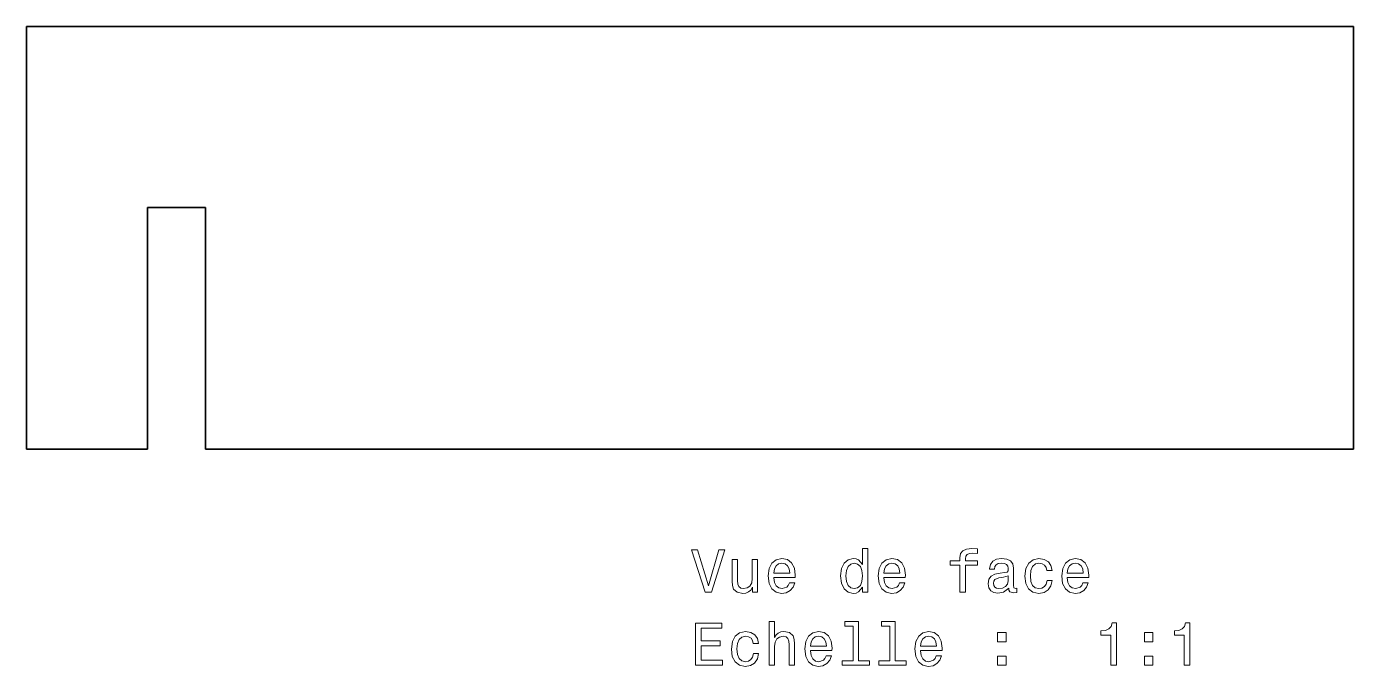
# Model space of a CAD drawing. Extents: x 94 to 203, y 70 to 122.
import ezdxf

# ---------------------------------------------------------------- set-up
doc = ezdxf.new("R2010")
doc.units = 0

msp = doc.modelspace()

# ---------------------------------------------------------------- linework, layer by layer
at = {"color": 7, "lineweight": 35}
for p, q in [((203.399994, 122.499992), (93.599998, 122.499992)), ((93.599998, 122.499992), (93.599998, 87.499992)), ((203.399994, 87.499992), (203.399994, 122.499992)), ((103.599998, 87.499992), (103.599998, 107.499992)), ((108.400002, 107.499992), (108.400002, 87.499992)), ((108.400002, 87.499992), (203.399994, 87.499992))]:
    msp.add_line(p, q, dxfattribs=at)
at = {"color": 7, "lineweight": 35, "ltscale": 0.12}
msp.add_line((103.599998, 107.499992), (108.400002, 107.499992), dxfattribs=at)
at = {"color": 7, "lineweight": 35, "ltscale": 0.25}
msp.add_line((93.599998, 87.499992), (103.599998, 87.499992), dxfattribs=at)
at = {"color": 7, "lineweight": 13}
for points in [[(150.895538, 79.148407), (150.018005, 76.167862), (149.11528, 79.148407), (148.636169, 79.148407), (149.765854, 75.643364), (150.270172, 75.643364), (151.374634, 79.148407)], [(162.782425, 76.061951), (162.782425, 75.643364), (163.226227, 75.643364), (163.226227, 79.264404), (162.78746, 79.264404), (162.78746, 77.938034), (162.44957, 78.32132), (162.242798, 78.412094), (162.005768, 78.447395), (161.577087, 78.346535), (161.244232, 78.06411), (161.027374, 77.610222), (160.951736, 76.999992), (161.027374, 76.389763), (161.244232, 75.930824), (161.577087, 75.643364), (162.005768, 75.547546), (162.242798, 75.582848), (162.454605, 75.673622)], [(170.841492, 77.882561), (170.841492, 75.643364), (171.285309, 75.643364), (171.285309, 77.882561), (172.293945, 77.882561), (172.293945, 78.260796), (171.285309, 78.260796), (171.285309, 78.427223), (171.320602, 78.628952), (171.4366, 78.765121), (171.633286, 78.84581), (171.91571, 78.876076), (172.293945, 78.855904), (172.293945, 79.239182), (171.81485, 79.264404), (171.381134, 79.219009), (171.078537, 79.082848), (170.896973, 78.84581), (170.841492, 78.507919), (170.841492, 78.260796), (170.029541, 78.260796), (170.029541, 77.882561)], [(154.097977, 78.351578), (153.654175, 78.351578), (153.654175, 76.788177), (153.603745, 76.425064), (153.457489, 76.162819), (153.230545, 76.001434), (152.932999, 75.951004), (152.695969, 75.991348), (152.544662, 76.112381), (152.458939, 76.319153), (152.438766, 76.611664), (152.438766, 78.351578), (151.994965, 78.351578), (151.994965, 76.57132), (152.010086, 76.213249), (152.105911, 75.915695), (152.398422, 75.643364), (152.867432, 75.547546), (153.119598, 75.582848), (153.336456, 75.673622), (153.523056, 75.829964), (153.674347, 76.056908), (153.674347, 75.643364), (154.097977, 75.643364)], [(155.434433, 76.868866), (157.209656, 76.868866), (157.214691, 77.075638), (157.134003, 77.655609), (156.912109, 78.089333), (156.559082, 78.351578), (156.090057, 78.447395), (155.631119, 78.346535), (155.278091, 78.06411), (155.051147, 77.605179), (154.970459, 76.999992), (155.046112, 76.379677), (155.273056, 75.925781), (155.621033, 75.643364), (156.074921, 75.547546), (156.468292, 75.613106), (156.791061, 75.784576), (157.028091, 76.056908), (157.164261, 76.420021), (156.72551, 76.420021), (156.63472, 76.218292), (156.503601, 76.066994), (156.130402, 75.945961), (155.842941, 76.001434), (155.626083, 76.177948), (155.484863, 76.465408), (155.434433, 76.853737)], [(155.434433, 77.242065), (155.489914, 77.59005), (155.626083, 77.847252), (155.832855, 78.003593), (156.105194, 78.059067), (156.372482, 78.003593), (156.579254, 77.847252), (156.705338, 77.59005), (156.750717, 77.242065)], [(162.081406, 78.048981), (162.373917, 77.978378), (162.595825, 77.781693), (162.726944, 77.45388), (162.777374, 76.999992), (162.726944, 76.541061), (162.595825, 76.213249), (162.373917, 76.01152), (162.081406, 75.945961), (161.804031, 76.01152), (161.592224, 76.213249), (161.451004, 76.546104), (161.405624, 76.999992), (161.451004, 77.448837), (161.592224, 77.776649), (161.804031, 77.978378)], [(164.542511, 76.868866), (166.317719, 76.868866), (166.322769, 77.075638), (166.242081, 77.655609), (166.020172, 78.089333), (165.667145, 78.351578), (165.19812, 78.447395), (164.739197, 78.346535), (164.386169, 78.06411), (164.159225, 77.605179), (164.078537, 76.999992), (164.154175, 76.379677), (164.381119, 75.925781), (164.729111, 75.643364), (165.182999, 75.547546), (165.57637, 75.613106), (165.899139, 75.784576), (166.136169, 76.056908), (166.272339, 76.420021), (165.833572, 76.420021), (165.742798, 76.218292), (165.611664, 76.066994), (165.23848, 75.945961), (164.951004, 76.001434), (164.734146, 76.177948), (164.592941, 76.465408), (164.542511, 76.853737)], [(164.542511, 77.242065), (164.597977, 77.59005), (164.734146, 77.847252), (164.940918, 78.003593), (165.213257, 78.059067), (165.480545, 78.003593), (165.687317, 77.847252), (165.8134, 77.59005), (165.858795, 77.242065)], [(174.871033, 75.996391), (174.871033, 75.981262), (174.896255, 75.809792), (174.971909, 75.688751), (175.289627, 75.592934), (175.536743, 75.633278), (175.536743, 75.976219), (175.430832, 75.96109), (175.289627, 76.026649), (175.264404, 76.228378), (175.264404, 77.630394), (175.203888, 77.988464), (175.027374, 78.240623), (174.719742, 78.391922), (174.286026, 78.447395), (173.862396, 78.386879), (173.549713, 78.215408), (173.353027, 77.94812), (173.28746, 77.595093), (173.28746, 77.564835), (173.685883, 77.564835), (173.721176, 77.776649), (173.832138, 77.927948), (174.013687, 78.018723), (174.270889, 78.054024), (174.518005, 78.028809), (174.694519, 77.953163), (174.80043, 77.822037), (174.835739, 77.64048), (174.815567, 77.428665), (174.734863, 77.322762), (174.533142, 77.272324), (174.154907, 77.231979), (173.721176, 77.141205), (173.413544, 76.97982), (173.231995, 76.727661), (173.176514, 76.354462), (173.226944, 76.021606), (173.383286, 75.77449), (173.635452, 75.618149), (173.983429, 75.562675), (174.452454, 75.668579)], [(178.023056, 77.45388), (178.461823, 77.45388), (178.371033, 77.857338), (178.154175, 78.175064), (177.816284, 78.37175), (177.377518, 78.447395), (176.893372, 78.346535), (176.525208, 78.06411), (176.293228, 77.605179), (176.21254, 76.989906), (176.288177, 76.379677), (176.515137, 75.925781), (176.873199, 75.643364), (177.362396, 75.547546), (177.796112, 75.623192), (178.134003, 75.835007), (178.365997, 76.167862), (178.466858, 76.611664), (178.043228, 76.611664), (177.967575, 76.329247), (177.82637, 76.117424), (177.624634, 75.986305), (177.377518, 75.945961), (177.069885, 76.01152), (176.847977, 76.213249), (176.711823, 76.541061), (176.666428, 77.005035), (176.711823, 77.458923), (176.853027, 77.786736), (177.079971, 77.988464), (177.377518, 78.059067), (177.639771, 78.01368), (177.836456, 77.89769), (177.967575, 77.706047)], [(179.722626, 76.868866), (181.497833, 76.868866), (181.502884, 77.075638), (181.42218, 77.655609), (181.200287, 78.089333), (180.84726, 78.351578), (180.378235, 78.447395), (179.919312, 78.346535), (179.566284, 78.06411), (179.33934, 77.605179), (179.258636, 76.999992), (179.33429, 76.379677), (179.561234, 75.925781), (179.909225, 75.643364), (180.363113, 75.547546), (180.756485, 75.613106), (181.079254, 75.784576), (181.316284, 76.056908), (181.452454, 76.420021), (181.013687, 76.420021), (180.922913, 76.218292), (180.791779, 76.066994), (180.418579, 75.945961), (180.131119, 76.001434), (179.914261, 76.177948), (179.773056, 76.465408), (179.722626, 76.853737)], [(179.722626, 77.242065), (179.778091, 77.59005), (179.914261, 77.847252), (180.121033, 78.003593), (180.393372, 78.059067), (180.66066, 78.003593), (180.867432, 77.847252), (180.993515, 77.59005), (181.03891, 77.242065)], [(174.820602, 76.591492), (174.760086, 76.329247), (174.598709, 76.12751), (174.356628, 75.996391), (174.059082, 75.951004), (173.867432, 75.976219), (173.731262, 76.056908), (173.645538, 76.19812), (173.620316, 76.394806), (173.640488, 76.57132), (173.721176, 76.697395), (174.043945, 76.838608), (174.452454, 76.899124), (174.820602, 77.020164)], [(148.958939, 69.596535), (151.177948, 69.596535), (151.177948, 70.020164), (149.422913, 70.020164), (149.422913, 71.205322), (150.986313, 71.205322), (150.986313, 71.623909), (149.422913, 71.623909), (149.422913, 72.672905), (151.137604, 72.672905), (151.137604, 73.096535), (148.958939, 73.096535)], [(155.046112, 69.596535), (155.489914, 69.596535), (155.489914, 71.159935), (155.535309, 71.518005), (155.681549, 71.780251), (155.908508, 71.941635), (156.21109, 72.002151), (156.453171, 71.951721), (156.604462, 71.815552), (156.680115, 71.588608), (156.705338, 71.286018), (156.705338, 69.596535), (157.149139, 69.596535), (157.149139, 71.376793), (157.128967, 71.734863), (157.038177, 72.032417), (156.740631, 72.304749), (156.276657, 72.400566), (156.02449, 72.365265), (155.807632, 72.269447), (155.626083, 72.118149), (155.489914, 71.911377), (155.489914, 73.217575), (155.046112, 73.217575)], [(162.000717, 72.844376), (162.000717, 69.969734), (161.087891, 69.969734), (161.087891, 69.596535), (163.35231, 69.596535), (163.35231, 69.969734), (162.444519, 69.969734), (162.444519, 73.217575), (161.304749, 73.217575), (161.304749, 72.844376)], [(165.036743, 72.844376), (165.036743, 69.969734), (164.123917, 69.969734), (164.123917, 69.596535), (166.388336, 69.596535), (166.388336, 69.969734), (165.480545, 69.969734), (165.480545, 73.217575), (164.340775, 73.217575), (164.340775, 72.844376)], [(183.323486, 69.596535), (183.78241, 69.596535), (183.78241, 73.12175), (183.439484, 73.12175), (183.348694, 72.814117), (183.167145, 72.607346), (182.889771, 72.486305), (182.506485, 72.445961), (182.506485, 72.087891), (183.323486, 72.087891)], [(189.395538, 69.596535), (189.854462, 69.596535), (189.854462, 73.12175), (189.51152, 73.12175), (189.420746, 72.814117), (189.239197, 72.607346), (188.961807, 72.486305), (188.578522, 72.445961), (188.578522, 72.087891), (189.395538, 72.087891)], [(153.734863, 71.407051), (154.17363, 71.407051), (154.082855, 71.810509), (153.865997, 72.128235), (153.528091, 72.324921), (153.08934, 72.400566), (152.605194, 72.299706), (152.23703, 72.017281), (152.005051, 71.55835), (151.924347, 70.943077), (152, 70.332848), (152.226944, 69.878952), (152.585022, 69.596535), (153.074203, 69.500717), (153.507919, 69.576363), (153.845825, 69.788177), (154.077805, 70.121033), (154.17868, 70.564835), (153.755051, 70.564835), (153.679398, 70.282417), (153.538177, 70.070595), (153.336456, 69.939476), (153.08934, 69.899132), (152.781708, 69.964691), (152.559799, 70.16642), (152.42363, 70.494232), (152.378235, 70.958206), (152.42363, 71.412094), (152.564835, 71.739906), (152.791794, 71.941635), (153.08934, 72.012238), (153.351578, 71.96685), (153.548279, 71.850861), (153.679398, 71.659218)], [(158.470459, 70.822037), (160.245682, 70.822037), (160.250717, 71.028809), (160.170029, 71.60878), (159.94812, 72.042503), (159.595108, 72.304749), (159.126083, 72.400566), (158.667145, 72.299706), (158.314117, 72.017281), (158.087173, 71.55835), (158.006485, 70.953163), (158.082138, 70.332848), (158.309082, 69.878952), (158.657059, 69.596535), (159.110947, 69.500717), (159.504318, 69.566277), (159.827087, 69.737747), (160.064117, 70.010078), (160.200287, 70.373192), (159.761536, 70.373192), (159.670746, 70.171463), (159.539627, 70.020164), (159.166428, 69.899132), (158.878967, 69.954605), (158.662109, 70.131119), (158.520889, 70.418579), (158.470459, 70.806908)], [(158.470459, 71.195236), (158.52594, 71.543221), (158.662109, 71.800423), (158.868881, 71.956764), (159.141205, 72.012238), (159.408508, 71.956764), (159.61528, 71.800423), (159.741348, 71.543221), (159.786743, 71.195236)], [(167.578537, 70.822037), (169.353745, 70.822037), (169.358795, 71.028809), (169.278107, 71.60878), (169.056198, 72.042503), (168.703171, 72.304749), (168.234146, 72.400566), (167.775223, 72.299706), (167.422195, 72.017281), (167.195251, 71.55835), (167.114548, 70.953163), (167.190201, 70.332848), (167.417145, 69.878952), (167.765137, 69.596535), (168.219025, 69.500717), (168.612396, 69.566277), (168.935165, 69.737747), (169.172195, 70.010078), (169.30835, 70.373192), (168.869598, 70.373192), (168.778824, 70.171463), (168.64769, 70.020164), (168.27449, 69.899132), (167.98703, 69.954605), (167.770172, 70.131119), (167.628967, 70.418579), (167.578537, 70.806908)], [(167.578537, 71.195236), (167.634003, 71.543221), (167.770172, 71.800423), (167.976944, 71.956764), (168.249283, 72.012238), (168.516571, 71.956764), (168.723343, 71.800423), (168.849426, 71.543221), (168.894806, 71.195236)], [(173.958221, 71.553307), (174.654175, 71.553307), (174.654175, 72.304749), (173.958221, 72.304749)], [(186.102295, 71.553307), (186.798264, 71.553307), (186.798264, 72.304749), (186.102295, 72.304749)], [(173.958221, 69.596535), (174.654175, 69.596535), (174.654175, 70.347977), (173.958221, 70.347977)], [(186.102295, 69.596535), (186.798264, 69.596535), (186.798264, 70.347977), (186.102295, 70.347977)]]:
    msp.add_lwpolyline(points, close=True, dxfattribs=at)

doc.saveas('drawing.dxf')
